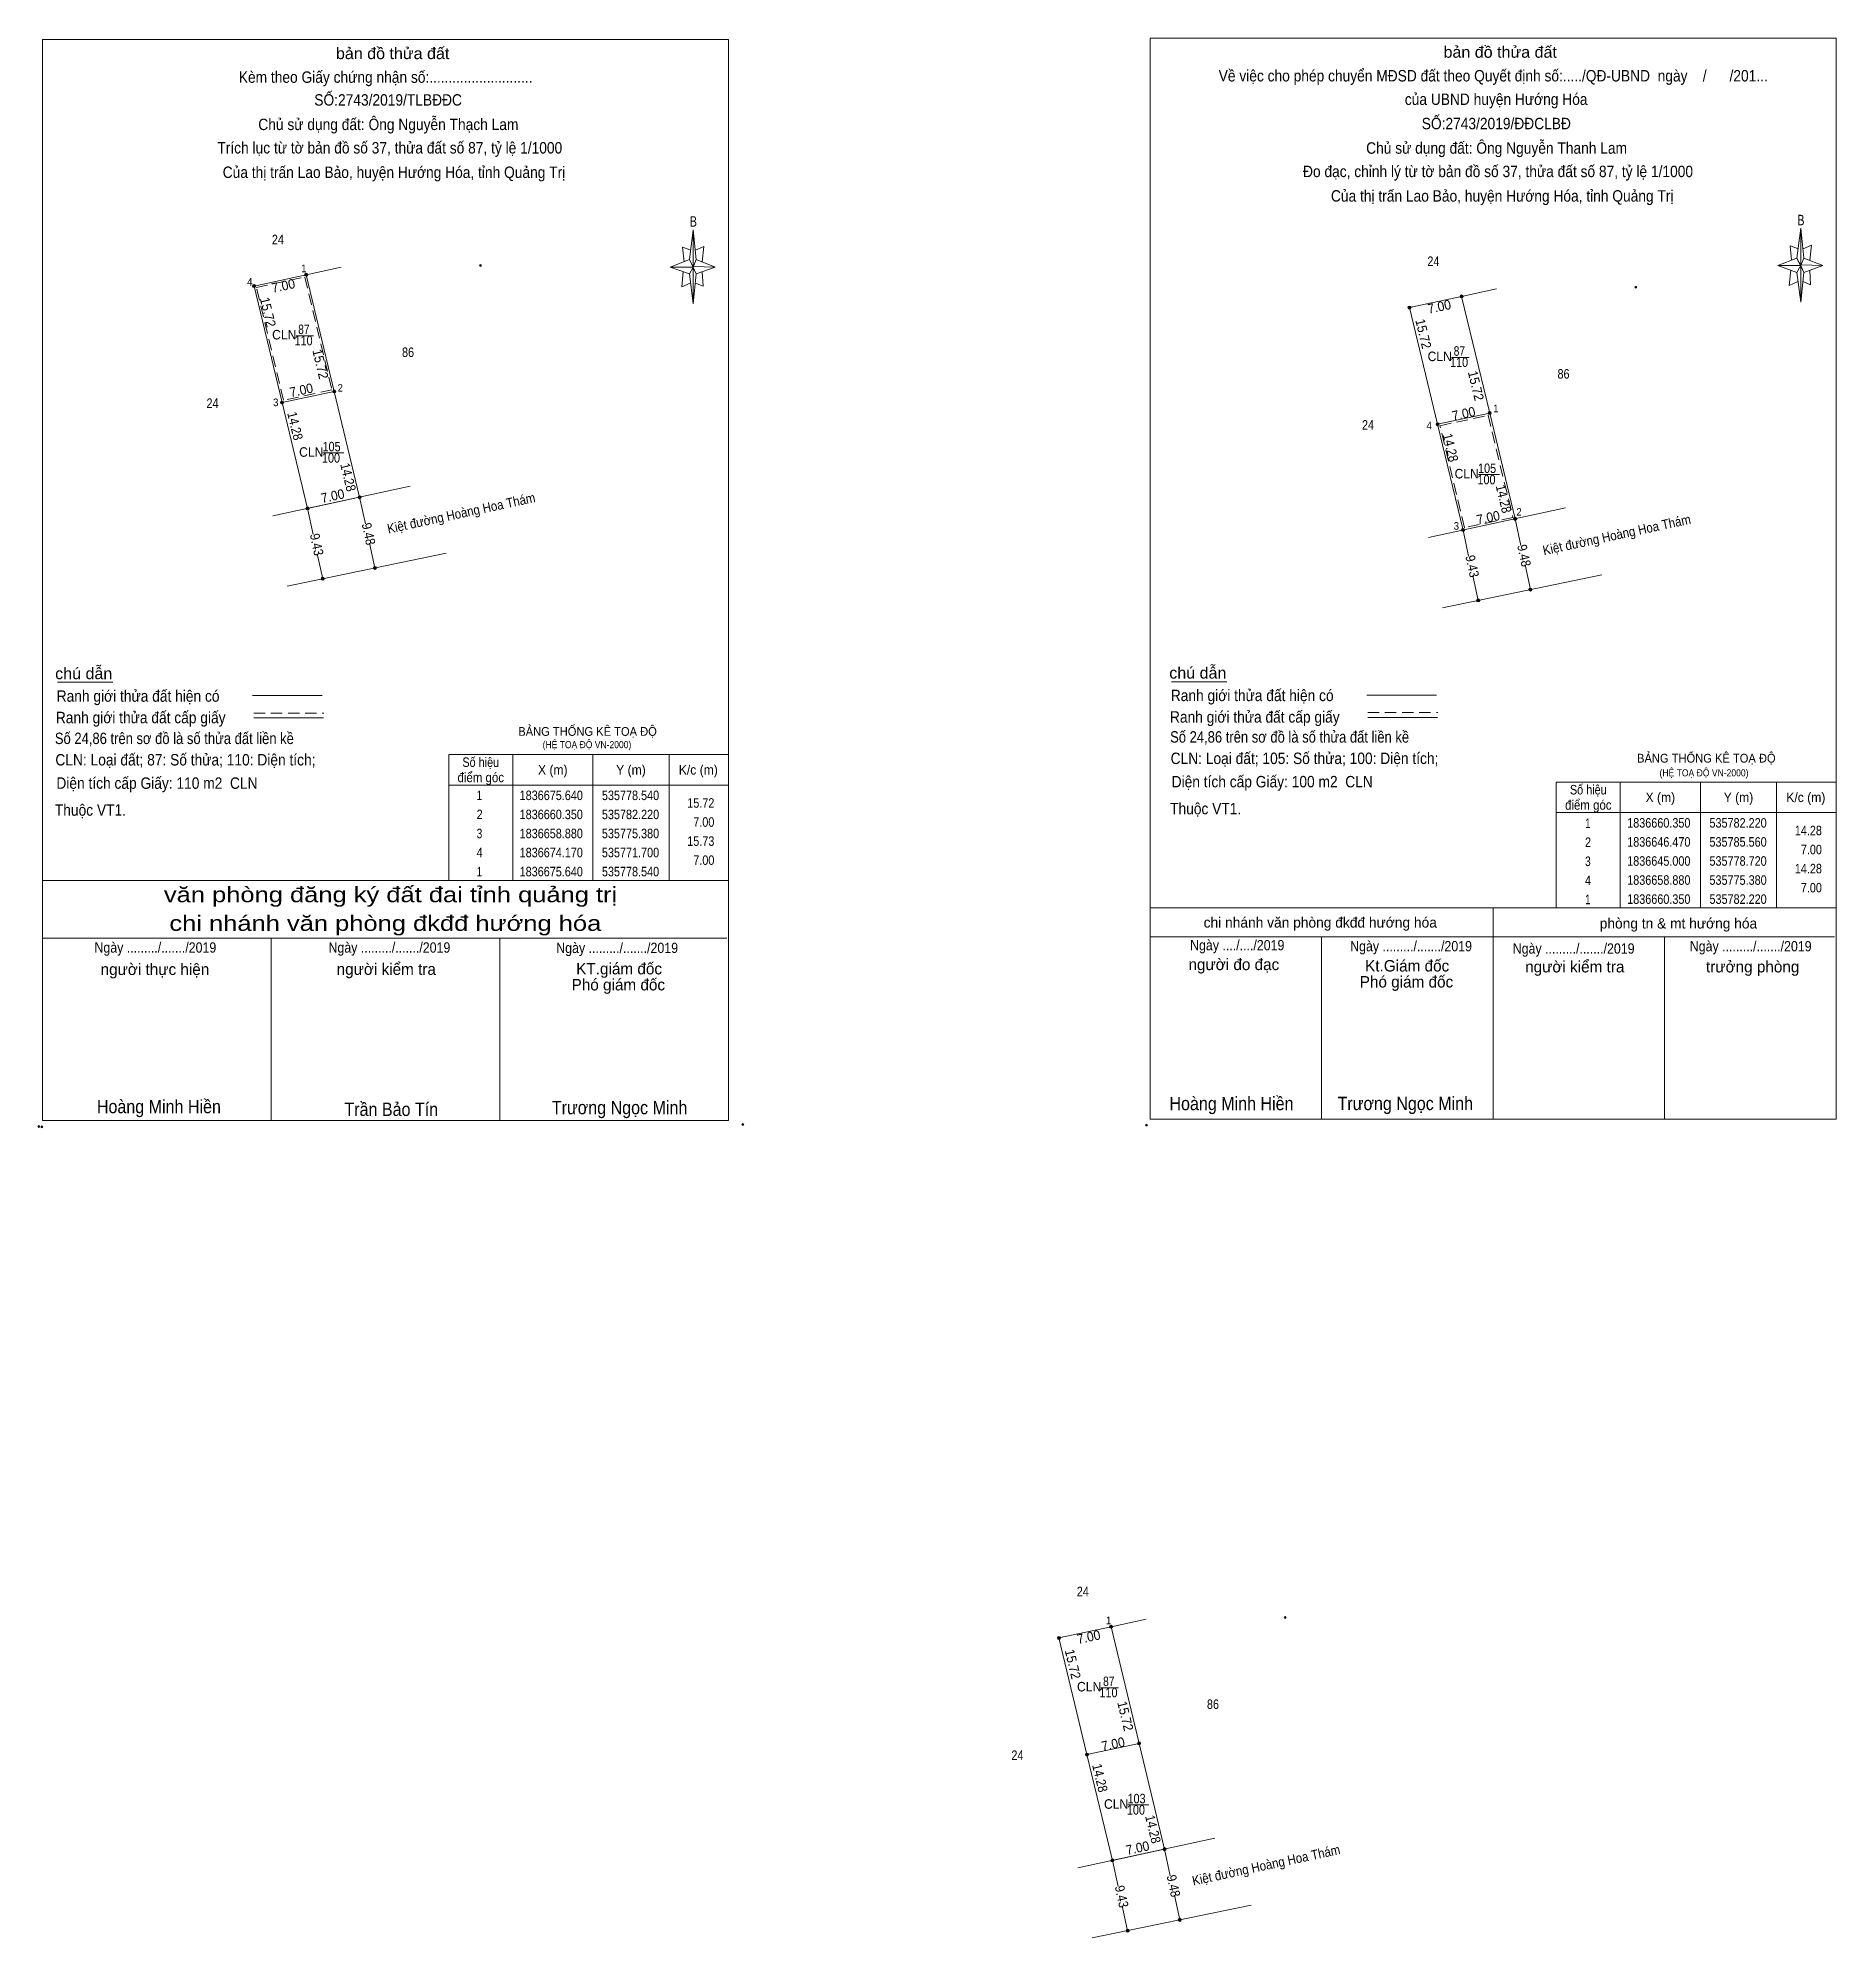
# Model space of a CAD drawing. Header units: metres. Extents: x 535638 to 535874, y 1836635 to 1836884.
import ezdxf
from ezdxf.enums import TextEntityAlignment as Align

# ---------------------------------------------------------------- set-up
doc = ezdxf.new("R2010")
doc.units = ezdxf.units.M
doc.header["$LTSCALE"] = 0.5
doc.header["$PDMODE"] = 32
doc.header["$PDSIZE"] = 0.25
doc.linetypes.add('MEDIUM_DASHED', pattern=[4.5, 3, -1.5])
for name, color, linetype, lineweight in [('1', 7, 'Continuous', 13), ('12', 7, 'Continuous', 13), ('17', 7, 'Continuous', 13), ('2', 7, 'Continuous', 13), ('5', 7, 'Continuous', 13), ('6', 7, 'Continuous', 13), ('63', 7, 'Continuous', 13), ('7', 7, 'Continuous', 13)]:
    doc.layers.add(name, color=color, linetype=linetype, lineweight=lineweight)

msp = doc.modelspace()

# ---------------------------------------------------------------- hatches: boundary and pattern name
at = {"layer": '63'}
for points in [[(535673.13, 1836852.97, 1), (535672.73, 1836852.97, 1)], [(535666.29, 1836851.5, 1), (535665.89, 1836851.5, 1)], [(535824.74, 1836850.13, 1), (535824.34, 1836850.13, 1)], [(535817.9, 1836848.66, 1), (535817.5, 1836848.66, 1)], [(535676.81, 1836837.68, 1), (535676.41, 1836837.68, 1)], [(535669.97, 1836836.21, 1), (535669.57, 1836836.21, 1)], [(535828.42, 1836834.84, 1), (535828.02, 1836834.84, 1)], [(535821.58, 1836833.37, 1), (535821.18, 1836833.37, 1)], [(535673.31, 1836822.33, 1), (535672.91, 1836822.33, 1)], [(535680.15, 1836823.8, 1), (535679.75, 1836823.8, 1)], [(535831.76, 1836820.96, 1), (535831.36, 1836820.96, 1)], [(535824.92, 1836819.49, 1), (535824.52, 1836819.49, 1)], [(535675.3, 1836813.11, 1), (535674.9, 1836813.11, 1)], [(535682.15, 1836814.53, 1), (535681.75, 1836814.53, 1)], [(535826.91, 1836810.27, 1), (535826.51, 1836810.27, 1)], [(535833.76, 1836811.69, 1), (535833.36, 1836811.69, 1)], [(535778.74, 1836675.64, 1), (535778.34, 1836675.64, 1)], [(535771.9, 1836674.17, 1), (535771.5, 1836674.17, 1)], [(535782.42, 1836660.35, 1), (535782.02, 1836660.35, 1)], [(535775.58, 1836658.88, 1), (535775.18, 1836658.88, 1)], [(535785.76, 1836646.47, 1), (535785.36, 1836646.47, 1)], [(535778.92, 1836645, 1), (535778.52, 1836645, 1)], [(535780.91, 1836635.78, 1), (535780.51, 1836635.78, 1)], [(535787.76, 1836637.2, 1), (535787.36, 1836637.2, 1)]]:
    msp.add_hatch(color=256, dxfattribs=at).paths.add_polyline_path(points)

# ---------------------------------------------------------------- linework, layer by layer
at = {"layer": '1', "linetype": 'MEDIUM_DASHED'}
for points in [[(535672.74, 1836852.67), (535676.31, 1836837.87), (535669.96, 1836836.51), (535666.39, 1836851.31)], [(535828.03, 1836834.54), (535831.26, 1836821.15), (535824.91, 1836819.79), (535821.68, 1836833.18)]]:
    msp.add_lwpolyline(points, close=True, dxfattribs=at)
at = {"layer": '1'}
for points in [[(535824.54, 1836850.13), (535828.22, 1836834.84), (535821.38, 1836833.37), (535817.7, 1836848.66)], [(535676.61, 1836837.68), (535679.95, 1836823.8), (535673.11, 1836822.33), (535669.77, 1836836.21)], [(535778.54, 1836675.64), (535782.22, 1836660.35), (535775.38, 1836658.88), (535771.7, 1836674.17)], [(535782.22, 1836660.35), (535785.56, 1836646.47), (535778.72, 1836645), (535775.38, 1836658.88)]]:
    msp.add_lwpolyline(points, close=True, dxfattribs=at)
at = {"layer": '12'}
for p, q in [((535669.77, 1836836.21), (535676.61, 1836837.68)), ((535821.38, 1836833.37), (535828.22, 1836834.84)), ((535775.38, 1836658.88), (535782.22, 1836660.35))]:
    msp.add_line(p, q, dxfattribs=at)
at = {"layer": '17'}
for p, q in [((535640.31, 1836799.52), (535647.55, 1836799.52)), ((535786.48, 1836799.59), (535793.72, 1836799.59))]:
    msp.add_line(p, q, dxfattribs=at)
at = {"layer": '2'}
for p, q in [((535672.93, 1836852.97), (535666.09, 1836851.5)), ((535672.93, 1836852.97), (535677.52, 1836853.96)), ((535824.54, 1836850.13), (535817.7, 1836848.66)), ((535824.54, 1836850.13), (535829.13, 1836851.12)), ((535686.56, 1836825.23), (535668.57, 1836821.35)), ((535838.17, 1836822.39), (535820.18, 1836818.51)), ((535670.43, 1836812.15), (535691.32, 1836816.46)), ((535822.04, 1836809.31), (535842.93, 1836813.62)), ((535778.54, 1836675.64), (535771.7, 1836674.17)), ((535778.54, 1836675.64), (535783.13, 1836676.63)), ((535792.17, 1836647.9), (535774.18, 1836644.02)), ((535776.04, 1836634.82), (535796.93, 1836639.13))]:
    msp.add_line(p, q, dxfattribs=at)
for points in [[(535672.93, 1836852.97), (535676.61, 1836837.68), (535679.95, 1836823.8)], [(535666.09, 1836851.5), (535669.77, 1836836.21), (535673.11, 1836822.33)], [(535824.54, 1836850.13), (535828.22, 1836834.84), (535831.56, 1836820.96)], [(535817.7, 1836848.66), (535821.38, 1836833.37), (535824.72, 1836819.49)], [(535778.54, 1836675.64), (535782.22, 1836660.35), (535785.56, 1836646.47)], [(535771.7, 1836674.17), (535775.38, 1836658.88), (535778.72, 1836645)]]:
    msp.add_lwpolyline(points, dxfattribs=at)
for p in [(535695.79, 1836854.18), (535847.4, 1836851.34), (535801.4, 1836676.85)]:
    msp.add_point(p, dxfattribs=at)
at = {"layer": '5'}
for p, q in [((535723.21, 1836854.98), (535723.71, 1836858.88)), ((535868.53, 1836855.17), (535869.03, 1836859.07)), ((535724.11, 1836854.98), (535726.61, 1836853.98)), ((535869.43, 1836855.17), (535871.93, 1836854.17)), ((535723.21, 1836853.08), (535720.71, 1836853.98)), ((535724.11, 1836853.08), (535723.71, 1836849.18)), ((535724.91, 1836853.38), (535725.01, 1836851.48)), ((535868.53, 1836853.27), (535866.03, 1836854.17)), ((535869.43, 1836853.27), (535869.03, 1836849.37)), ((535870.23, 1836853.57), (535870.33, 1836851.67)), ((535725.01, 1836851.48), (535724.01, 1836851.88)), ((535870.33, 1836851.67), (535869.33, 1836852.07)), ((535638.34, 1836773.54), (535728.34, 1836773.54)), ((535638.34, 1836765.94), (535728.14, 1836765.94)), ((535638.34, 1836765.94), (535728.14, 1836765.94)), ((535638.34, 1836765.94), (535728.14, 1836765.94)), ((535668.34, 1836742.04), (535668.34, 1836765.94)), ((535698.34, 1836742.04), (535698.34, 1836765.94))]:
    msp.add_line(p, q, dxfattribs=at)
for points in [[(535638.34, 1836883.84), (535728.34, 1836883.84), (535728.34, 1836742.04), (535638.34, 1836742.04)], [(535783.66, 1836884.03), (535873.66, 1836884.03), (535873.66, 1836742.23), (535783.66, 1836742.23)], [(535723.71, 1836858.88), (535724.11, 1836854.98), (535723.71, 1836853.98)], [(535869.03, 1836859.07), (535869.43, 1836855.17), (535869.03, 1836854.17)], [(535723.71, 1836853.98), (535720.71, 1836853.98), (535723.21, 1836854.98), (535724.11, 1836853.08), (535726.61, 1836853.98), (535723.71, 1836854.08)], [(535869.03, 1836854.17), (535866.03, 1836854.17), (535868.53, 1836855.17), (535869.43, 1836853.27), (535871.93, 1836854.17), (535869.03, 1836854.27)], [(535723.71, 1836853.98), (535723.71, 1836849.18), (535723.21, 1836853.08)], [(535869.03, 1836854.17), (535869.03, 1836849.37), (535868.53, 1836853.27)]]:
    msp.add_lwpolyline(points, close=True, dxfattribs=at)
for points in [[(535723.71, 1836853.98), (535723.21, 1836854.98), (535720.71, 1836853.98)], [(535723.41, 1836856.18), (535722.31, 1836856.58), (535722.51, 1836854.68)], [(535724.01, 1836856.18), (535725.11, 1836856.68), (535724.91, 1836854.68)], [(535869.03, 1836854.17), (535868.53, 1836855.17), (535866.03, 1836854.17)], [(535868.73, 1836856.37), (535867.63, 1836856.77), (535867.83, 1836854.87)], [(535869.33, 1836856.37), (535870.43, 1836856.87), (535870.23, 1836854.87)], [(535722.41, 1836853.38), (535722.21, 1836851.38), (535723.31, 1836851.88)], [(535723.71, 1836853.98), (535724.11, 1836853.08), (535726.61, 1836853.98)], [(535867.73, 1836853.57), (535867.53, 1836851.57), (535868.63, 1836852.07)], [(535869.03, 1836854.17), (535869.43, 1836853.27), (535871.93, 1836854.17)], [(535728.34, 1836742.04), (535638.34, 1836742.04), (535638.34, 1836765.94)]]:
    msp.add_lwpolyline(points, dxfattribs=at)
for p in [(535637.87, 1836741.27), (535638.27, 1836741.2)]:
    msp.add_point(p, dxfattribs=at)
at = {"layer": '6'}
for p, q in [((535665.91, 1836797.78), (535675.05, 1836797.78)), ((535812.08, 1836797.85), (535821.22, 1836797.85)), ((535666.05, 1836794.85), (535675.19, 1836794.85)), ((535812.22, 1836794.92), (535821.36, 1836794.92))]:
    msp.add_line(p, q, dxfattribs=at)
at = {"layer": '6', "linetype": 'MEDIUM_DASHED'}
for p, q in [((535666.05, 1836795.47), (535675.25, 1836795.47)), ((535812.22, 1836795.54), (535821.42, 1836795.54))]:
    msp.add_line(p, q, dxfattribs=at)
at = {"layer": '6'}
msp.add_point((535730.24, 1836741.54), dxfattribs=at)
at = {"layer": '63'}
for p, q in [((535671.6, 1836844.97), (535673.9, 1836844.97)), ((535823.21, 1836842.13), (535825.51, 1836842.13)), ((535675.14, 1836829.61), (535677.88, 1836829.61)), ((535826.75, 1836826.77), (535829.49, 1836826.77)), ((535673.85, 1836818.9), (535673.11, 1836822.33)), ((535680.7, 1836820.31), (535679.95, 1836823.8)), ((535832.31, 1836817.47), (535831.56, 1836820.96)), ((535681.95, 1836814.53), (535681.25, 1836817.79)), ((535825.46, 1836816.06), (535824.72, 1836819.49)), ((535675.1, 1836813.11), (535674.39, 1836816.38)), ((535833.56, 1836811.69), (535832.86, 1836814.95)), ((535826.71, 1836810.27), (535826, 1836813.54)), ((535700.04, 1836790.04), (535700.04, 1836773.54)), ((535710.54, 1836790.04), (535710.54, 1836773.54)), ((535720.54, 1836790.04), (535720.54, 1836773.54)), ((535691.64, 1836786.04), (535728.34, 1836786.04)), ((535845.36, 1836786.43), (535845.36, 1836769.93)), ((535855.86, 1836786.43), (535855.86, 1836769.93)), ((535865.86, 1836786.43), (535865.86, 1836769.93)), ((535836.96, 1836782.43), (535873.66, 1836782.43)), ((535777.21, 1836667.64), (535779.51, 1836667.64)), ((535780.75, 1836652.28), (535783.49, 1836652.28)), ((535786.31, 1836642.98), (535785.56, 1836646.47)), ((535779.46, 1836641.57), (535778.72, 1836645)), ((535787.56, 1836637.2), (535786.86, 1836640.46)), ((535780.71, 1836635.78), (535780, 1836639.05))]:
    msp.add_line(p, q, dxfattribs=at)
for points in [[(535691.64, 1836790.04), (535728.34, 1836790.04), (535728.34, 1836773.54), (535691.64, 1836773.54)], [(535836.96, 1836786.43), (535873.66, 1836786.43), (535873.66, 1836769.93), (535836.96, 1836769.93)]]:
    msp.add_lwpolyline(points, close=True, dxfattribs=at)
for centre in [(535672.93, 1836852.97), (535666.09, 1836851.5), (535824.54, 1836850.13), (535817.7, 1836848.66), (535676.61, 1836837.68), (535669.77, 1836836.21), (535828.22, 1836834.84), (535821.38, 1836833.37), (535673.11, 1836822.33), (535679.95, 1836823.8), (535831.56, 1836820.96), (535824.72, 1836819.49), (535675.1, 1836813.11), (535681.95, 1836814.53), (535826.71, 1836810.27), (535833.56, 1836811.69), (535778.54, 1836675.64), (535771.7, 1836674.17), (535782.22, 1836660.35), (535775.38, 1836658.88), (535785.56, 1836646.47), (535778.72, 1836645), (535780.71, 1836635.78), (535787.56, 1836637.2)]:
    msp.add_circle(centre, 0.2, dxfattribs=at)
at = {"layer": '7'}
for p, q in [((535783.66, 1836769.93), (535873.66, 1836769.93)), ((535783.66, 1836769.93), (535873.66, 1836769.93)), ((535783.66, 1836769.93), (535873.66, 1836769.93)), ((535828.66, 1836742.23), (535828.66, 1836769.93)), ((535783.66, 1836766.13), (535873.46, 1836766.13)), ((535806.16, 1836742.23), (535806.16, 1836766.13)), ((535851.16, 1836742.23), (535851.16, 1836766.13)), ((535873.66, 1836742.23), (535783.66, 1836742.23))]:
    msp.add_line(p, q, dxfattribs=at)
msp.add_point((535783.19, 1836741.45), dxfattribs=at)

# ---------------------------------------------------------------- texts
at = {"layer": '1'}
for s, height, width, p in [('24', 1.25, 0.85, (535669.225, 1836856.97)), ('24', 1.25, 0.85, (535820.835, 1836854.13)), ('CLN', 1.25, 0.95, (535670.055, 1836844.49)), ('110', 1.25, 0.85, (535672.59, 1836843.72)), ('87', 1.25, 0.8, (535672.63, 1836845.19)), ('86', 1.25, 0.85, (535686.3, 1836842.19)), ('CLN', 1.25, 0.95, (535821.665, 1836841.65)), ('87', 1.25, 0.8, (535824.24, 1836842.35)), ('110', 1.25, 0.85, (535824.2, 1836840.88)), ('86', 1.25, 0.85, (535837.91, 1836839.35)), ('24', 1.25, 0.85, (535660.645, 1836835.5)), ('24', 1.25, 0.85, (535812.255, 1836832.66)), ('CLN', 1.25, 0.95, (535673.595, 1836829.1)), ('105', 1.25, 0.85, (535676.265, 1836829.81)), ('100', 1.25, 0.85, (535676.19, 1836828.33)), ('CLN', 1.25, 0.95, (535825.205, 1836826.26)), ('105', 1.25, 0.85, (535827.875, 1836826.97)), ('100', 1.25, 0.85, (535827.8, 1836825.49)), ('BẢNG THỐNG KÊ TOẠ ĐỘ ', 1.15, 0.95, (535856.85, 1836788.99)), ('(HỆ TOẠ ĐỘ VN-2000)', 0.9335, 0.9, (535856.34, 1836787.18)), ('24', 1.25, 0.85, (535774.835, 1836679.64)), ('CLN', 1.25, 0.95, (535775.665, 1836667.16)), ('87', 1.25, 0.8, (535778.24, 1836667.86)), ('110', 1.25, 0.85, (535778.2, 1836666.39)), ('86', 1.25, 0.85, (535791.91, 1836664.86)), ('24', 1.25, 0.85, (535766.255, 1836658.17)), ('CLN', 1.25, 0.95, (535779.205, 1836651.77)), ('103', 1.25, 0.85, (535781.885, 1836652.48)), ('100', 1.25, 0.85, (535781.8, 1836651))]:
    msp.add_text(s, height=height, dxfattribs=dict(at, width=width)).set_placement(p, align=Align.CENTER)
for s, height, width, p in [('BẢNG THỐNG KÊ TOẠ ĐỘ ', 1.15, 0.95, (535700.76, 1836792.5)), ('(HỆ TOẠ ĐỘ VN-2000)', 0.93, 0.9, (535703.96, 1836790.88))]:
    msp.add_text(s, height=height, dxfattribs=dict(at, width=width)).set_placement(p)
at = {"layer": '5'}
for s, height, width, p in [('bản đồ thửa đất', 1.5, 1.05, (535684.28, 1836881.26)), ('bản đồ thửa đất', 1.5, 1.05, (535829.6, 1836881.44)), ('Kèm theo Giấy chứng nhận số:...........................', 1.5, 0.9, (535683.36, 1836878.15)), ('Về việc cho phép chuyển MĐSD đất theo Quyết định số:...../QĐ-UBND  ngày    /      /201...', 1.5, 0.9, (535828.685, 1836878.33)), ('SỐ:2743/2019/TLBĐĐC', 1.5, 0.9, (535683.685, 1836875.16)), ('của UBND huyện Hướng Hóa', 1.5, 0.9, (535829.07, 1836875.25)), ('Chủ sử dụng đất: Ông Nguyễn Thạch Lam', 1.5, 0.9, (535683.72, 1836871.95)), ('SỐ:2743/2019/ĐĐCLBĐ', 1.5, 0.9, (535829.09, 1836872.06)), ('Trích lục từ tờ bản đồ số 37, thửa đất số 87, tỷ lệ 1/1000 ', 1.5, 0.9, (535684.155, 1836868.88)), ('Chủ sử dụng đất: Ông Nguyễn Thanh Lam', 1.5, 0.9, (535829.125, 1836868.85)), ('Của thị trấn Lao Bảo, huyện Hướng Hóa, tỉnh Quảng Trị', 1.5, 0.9, (535684.455, 1836865.67)), ('Đo đạc, chỉnh lý từ tờ bản đồ số 37, thửa đất số 87, tỷ lệ 1/1000 ', 1.5, 0.9, (535829.565, 1836865.78)), ('Của thị trấn Lao Bảo, huyện Hướng Hóa, tỉnh Quảng Trị', 1.5, 0.9, (535829.865, 1836862.57)), ('B', 1.378, 0.75, (535723.74, 1836859.28)), ('B', 1.378, 0.75, (535869.06, 1836859.46)), ('văn phòng đăng ký đất đai tỉnh quảng trị', 2, 1.25, (535684.005, 1836770.68)), ('chi nhánh văn phòng đkđđ hướng hóa', 2, 1.25, (535683.315, 1836766.92)), ('Ngày ........./......./2019', 1.35, 0.9, (535653.145, 1836764.06)), ('Ngày ........./......./2019', 1.35, 0.9, (535683.855, 1836764.06)), ('Ngày ........./......./2019', 1.35, 0.9, (535713.735, 1836764.01)), ('Hoàng Minh Hiền', 1.75, 0.9, (535653.61, 1836743)), ('Trần Bảo Tín', 1.75, 0.9, (535684.1, 1836742.64)), ('Trương Ngọc Minh', 1.75, 0.9, (535714.055, 1836742.87))]:
    msp.add_text(s, height=height, dxfattribs=dict(at, width=width)).set_placement(p, align=Align.CENTER)
for s, p in [('người thực hiện', (535653.09, 1836761.13)), ('người kiểm tra', (535683.445, 1836761.15)), ('KT.giám đốc', (535713.995, 1836761.21)), ('Phó giám đốc', (535713.89, 1836759.11))]:
    msp.add_text(s, height=1.5, dxfattribs=at).set_placement(p, align=Align.CENTER)
at = {"layer": '6'}
for s, width, p in [('chú dẫn', 1.05, (535640, 1836799.93)), ('chú dẫn', 1.05, (535786.18, 1836800.01)), ('Ranh giới thửa đất hiện có ', 0.9, (535640.2, 1836796.97)), ('Ranh giới thửa đất hiện có ', 0.9, (535786.38, 1836797.05)), ('Ranh giới thửa đất cấp giấy', 0.9, (535640.09, 1836794.15)), ('Ranh giới thửa đất cấp giấy', 0.9, (535786.27, 1836794.23)), ('Số 24,86 trên sơ đồ là số thửa đất liền kề', 0.85, (535639.96, 1836791.42)), ('Số 24,86 trên sơ đồ là số thửa đất liền kề', 0.85, (535786.29, 1836791.61)), ('CLN: Loại đất; 87: Số thửa; 110: Diện tích;', 0.9, (535640.03, 1836788.61)), ('CLN: Loại đất; 105: Số thửa; 100: Diện tích;', 0.9, (535786.36, 1836788.8)), ('Diện tích cấp Giấy: 100 m2  CLN', 0.9, (535786.49, 1836785.74)), ('Diện tích cấp Giấy: 110 m2  CLN', 0.9, (535640.16, 1836785.55)), ('Thuộc VT1.', 0.9, (535639.96, 1836782.02)), ('Thuộc VT1.', 0.9, (535786.29, 1836782.21))]:
    msp.add_text(s, height=1.5, dxfattribs=dict(at, width=width)).set_placement(p)
at = {"layer": '63'}
for s, height, width, p in [(' 4', 1, 0.95, (535665.89, 1836851.54)), (' 1', 1, 0.9, (535672.95, 1836853.31)), (' 2', 1, 0.9, (535677.74, 1836837.65)), (' 3', 1, 0.95, (535669.29, 1836835.74)), (' 1', 1, 0.9, (535829.36, 1836834.95)), (' 4', 1, 0.95, (535820.64, 1836832.69)), (' 2', 1, 0.9, (535832.41, 1836821.39)), (' 3', 1, 0.95, (535824.2, 1836819.53)), ('15.72', 1.25, 0.85, (535726.49, 1836783.07)), ('7.00', 1.25, 0.85, (535726.49, 1836780.57)), ('14.28', 1.25, 0.85, (535871.81, 1836779.46)), ('15.73', 1.25, 0.85, (535726.49, 1836778.07)), ('7.00', 1.25, 0.85, (535871.81, 1836776.96)), ('7.00', 1.25, 0.85, (535726.49, 1836775.57)), ('14.28', 1.25, 0.85, (535871.81, 1836774.46)), ('7.00', 1.25, 0.85, (535871.81, 1836771.96)), (' 1', 1, 0.9, (535778.56, 1836675.98))]:
    msp.add_text(s, height=height, dxfattribs=dict(at, width=width)).set_placement(p, align=Align.RIGHT)
for s, rotation, width, p in [('7.00', 12.129, 0.95, (535670.0637, 1836850.9232)), ('15.72', 283.533, 0.95, (535667.3082, 1836847.9262)), ('7.00', 12.129, 0.95, (535821.7337, 1836848.1832)), ('15.72', 283.533, 0.95, (535818.9182, 1836845.0862)), ('15.72', 283.533, 0.95, (535674.1982, 1836841.1162)), ('15.72', 283.533, 0.95, (535825.8082, 1836838.2762)), ('7.00', 12.129, 0.95, (535672.4237, 1836837.2332)), ('14.28', 283.53, 0.9, (535670.8733, 1836832.9962)), ('7.00', 12.129, 0.95, (535824.9337, 1836834.1432)), ('7.00', 12.129, 0.95, (535824.9337, 1836834.1432)), ('14.28', 283.53, 0.9, (535822.4833, 1836830.1562)), ('14.28', 283.53, 0.9, (535677.8333, 1836826.2762)), ('7.00', 12.129, 0.95, (535676.5437, 1836823.3532)), ('14.28', 283.53, 0.9, (535829.4433, 1836823.4362)), ('Kiệt đường Hoàng Hoa Thám', 12.129, 0.9, (535693.4087, 1836821.1007)), ('9.48', 282.175, 0.9, (535680.5189, 1836818.8518)), ('7.00', 12.129, 0.95, (535828.1537, 1836820.5132)), ('Kiệt đường Hoàng Hoa Thám', 12.129, 0.9, (535845.0187, 1836818.2607)), ('9.43', 282.18, 0.9, (535673.718, 1836817.4568)), ('9.48', 282.175, 0.9, (535832.1289, 1836816.0118)), ('9.43', 282.18, 0.9, (535825.328, 1836814.6168)), ('7.00', 12.129, 0.95, (535775.7337, 1836673.6932)), ('15.72', 283.533, 0.95, (535772.9182, 1836670.5962)), ('15.72', 283.533, 0.95, (535779.8082, 1836663.7862)), ('7.00', 12.129, 0.95, (535778.9337, 1836659.6532)), ('7.00', 12.129, 0.95, (535778.9337, 1836659.6532)), ('14.28', 283.53, 0.9, (535776.4833, 1836655.6662)), ('14.28', 283.53, 0.9, (535783.4433, 1836648.9462)), ('7.00', 12.129, 0.95, (535782.1537, 1836646.0232)), ('Kiệt đường Hoàng Hoa Thám', 12.129, 0.9, (535799.0187, 1836643.7707)), ('9.48', 282.175, 0.9, (535786.1289, 1836641.5218)), ('9.43', 282.18, 0.9, (535779.328, 1836640.1269))]:
    msp.add_text(s, height=1.25, rotation=rotation, dxfattribs=dict(at, width=width)).set_placement(p, align=Align.CENTER)
for s, width, p in [('điểm góc', 0.9, (535695.84, 1836786.42)), ('Số hiệu', 0.85, (535695.84, 1836788.42)), ('X (m)', 0.95, (535705.29, 1836787.42)), ('Y (m)', 0.95, (535715.545, 1836787.42)), ('K/c (m)', 0.95, (535724.385, 1836787.42)), (' 1', 0.75, (535695.49, 1836784.07)), ('1836675.640', 0.85, (535705.09, 1836784.07)), ('535778.540', 0.85, (535715.49, 1836784.07)), ('Số hiệu', 0.85, (535841.16, 1836784.81)), ('X (m)', 0.95, (535850.61, 1836783.81)), ('Y (m)', 0.95, (535860.865, 1836783.81)), ('K/c (m)', 0.95, (535869.705, 1836783.81)), (' 2', 0.85, (535695.495, 1836781.57)), ('1836660.350', 0.85, (535705.09, 1836781.57)), ('535782.220', 0.85, (535715.49, 1836781.57)), ('điểm góc', 0.9, (535841.16, 1836782.81)), (' 3', 0.8, (535695.485, 1836779.07)), ('1836658.880', 0.85, (535705.09, 1836779.07)), ('535775.380', 0.85, (535715.49, 1836779.07)), (' 1', 0.75, (535840.92, 1836780.42)), ('1836660.350', 0.85, (535850.41, 1836780.46)), ('535782.220', 0.85, (535860.81, 1836780.46)), (' 4', 0.85, (535695.49, 1836776.57)), ('1836674.170', 0.85, (535705.09, 1836776.57)), ('535771.700', 0.85, (535715.49, 1836776.57)), (' 2', 0.85, (535840.925, 1836777.92)), ('1836646.470', 0.85, (535850.41, 1836777.96)), ('535785.560', 0.85, (535860.81, 1836777.96)), (' 1', 0.75, (535695.49, 1836774.07)), ('1836675.640', 0.85, (535705.09, 1836774.07)), ('535778.540', 0.85, (535715.49, 1836774.07)), (' 3', 0.8, (535840.915, 1836775.42)), ('1836645.000', 0.85, (535850.41, 1836775.46)), ('535778.720', 0.85, (535860.81, 1836775.46)), (' 4', 0.85, (535840.92, 1836772.92)), ('1836658.880', 0.85, (535850.41, 1836772.96)), ('535775.380', 0.85, (535860.81, 1836772.96)), (' 1', 0.75, (535840.92, 1836770.42)), ('1836660.350', 0.85, (535850.41, 1836770.46)), ('535782.220', 0.85, (535860.81, 1836770.46))]:
    msp.add_text(s, height=1.25, dxfattribs=dict(at, width=width)).set_placement(p, align=Align.CENTER)
at = {"layer": '7'}
for s, height, p in [('chi nhánh văn phòng đkđđ hướng hóa', 1.35, (535805.99, 1836767.35)), ('phòng tn & mt hướng hóa', 1.35, (535852.985, 1836767.23)), ('người đo đạc', 1.5, (535794.655, 1836761.77)), ('Kt.Giám đốc', 1.5, (535817.395, 1836761.59)), ('người kiểm tra', 1.5, (535839.385, 1836761.47)), ('trưởng phòng', 1.5, (535862.725, 1836761.47)), ('Phó giám đốc', 1.5, (535817.3, 1836759.49))]:
    msp.add_text(s, height=height, dxfattribs=at).set_placement(p, align=Align.CENTER)
at = {"layer": '7', "width": 0.9}
for s, height, p in [('Ngày ..../..../2019', 1.35, (535795.095, 1836764.37)), ('Ngày ........./......./2019', 1.35, (535817.905, 1836764.24)), ('Ngày ........./......./2019', 1.35, (535839.235, 1836763.93)), ('Ngày ........./......./2019', 1.35, (535862.465, 1836764.23)), ('Hoàng Minh Hiền', 1.75, (535794.34, 1836743.4)), ('Trương Ngọc Minh', 1.75, (535817.145, 1836743.41))]:
    msp.add_text(s, height=height, dxfattribs=at).set_placement(p, align=Align.CENTER)

doc.saveas('drawing.dxf')
